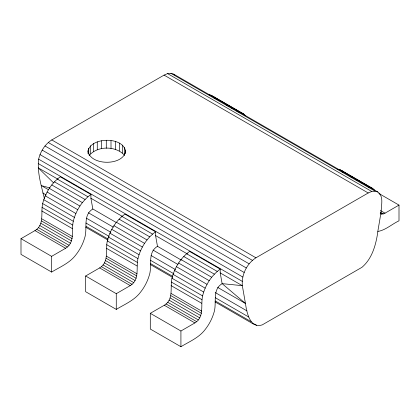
<?xml version="1.0" encoding="UTF-8"?>
<svg xmlns="http://www.w3.org/2000/svg" width="420" height="420" viewBox="0 0 420 420"><rect width="100%" height="100%" fill="white"/><g stroke="black" fill="none" stroke-linecap="round" stroke-linejoin="round"><path stroke-width="0.63" d="M125.675 150.245C124.85 166.126 90.053 166.194 88.011 150.927C91.255 136.148 126.572 136.521 125.675 153.515M92.825 208.992C82.236 215.423 88.064 228.837 84.467 238.555C82.645 244.503 79.669 250.073 75.81 254.945C69.715 263.057 60.034 266.963 51.623 272.066L21 254.389L21 238.67L34.981 230.601C44.688 224.831 40.598 212.657 42.667 203.584C45.276 193.027 51.408 183.188 60.286 176.804L90.909 194.486L90.909 198.256L92.831 208.987L116.645 222.742M21 238.67L51.623 256.352L65.604 248.283C75.311 242.508 71.222 230.339 73.29 221.261C75.899 210.709 82.031 200.865 90.909 194.486M157.474 246.314C146.885 252.746 152.712 266.165 149.116 275.877C147.294 281.825 144.317 287.395 140.459 292.268C134.363 300.379 124.682 304.285 116.272 309.393L85.648 291.711L85.648 275.998L99.629 267.923C109.337 262.154 105.247 249.984 107.32 240.907C109.925 230.354 116.056 220.511 124.934 214.127L155.558 231.809L155.558 235.583L157.479 246.314L181.293 260.064M85.648 275.998L116.272 293.675L130.252 285.605C139.96 279.836 135.87 267.661 137.944 258.589C140.548 248.036 146.68 238.192 155.558 231.809M217.665 287.406L245.448 303.445L242.324 285.673L222.128 283.637C211.533 290.068 217.366 303.487 213.764 313.205C211.942 319.153 208.966 324.723 205.107 329.595C199.012 337.706 189.331 341.612 180.92 346.715L150.297 329.038L150.297 313.32L164.278 305.251C173.985 299.481 169.895 287.306 171.969 278.234C174.573 267.677 180.705 257.838 189.583 251.454L220.206 269.136L220.206 272.906L222.128 283.637L245.448 303.445C246.713 312.197 249.769 328.75 262.185 324.912L361.972 267.304C371.38 259.282 375.265 247.018 377.291 235.237C378.798 223.781 381.696 212.399 381.832 200.834C381.733 197.5 380.777 193.956 377.843 192.019L173.691 74.151L170.872 73.285L167.585 73.61L164.068 75.107L51.781 139.934C45.003 144.212 40.451 151.447 38.635 159.169C37.018 172.452 41.375 185.703 44.394 198.524M150.297 313.32L180.92 331.002L194.901 322.933C204.608 317.158 200.519 304.988 202.592 295.911C205.196 285.358 211.328 275.515 220.206 269.136M220.206 272.906L242.324 285.673C241.427 274.827 246.724 263.671 255.932 257.801L368.219 192.974L371.742 191.473L375.023 191.153L377.843 192.019M89.129 155.584C97.461 145.546 116.104 145.666 124.645 155.437L124.645 147.578M380.21 213.644L381.617 214.079L383.26 213.916L385.019 213.166L399 205.097L399 220.81C391.897 224.144 385.749 230.076 377.837 231.483M208.32 94.552L210.788 95.12L212.977 96.254L243.6 113.93L245.459 115.595M238.943 112.229L241.411 112.802L243.6 113.93M337.617 169.202L340.084 169.769L342.274 170.903L372.897 188.58L374.756 190.244M368.24 186.879L370.708 187.451L372.897 188.58M49.907 187.94L41.297 185.577L48.668 189.835M210.788 95.12L241.411 112.802M340.084 169.769L370.708 187.451M213.99 97.823L215.124 98.48M216.258 99.136L217.397 99.792M226.469 105.026L228.17 106.008M231.572 107.977L233.273 108.959M236.675 110.922L237.809 111.578M342.158 171.822L343.292 172.473M350.096 176.405L351.23 177.056M355.199 179.351L356.333 180.007M360.302 182.296L361.436 182.952M365.405 185.241L366.539 185.897M170.872 73.285L375.023 191.153M378.872 193.373L380.006 194.024M379.15 193.636L399 205.097M167.585 73.61L371.742 191.473M164.068 75.107L368.219 192.974M380.483 210.546L385.019 213.166M380.425 212.279L383.26 213.916M380.483 213.423L381.617 214.079M51.781 139.934L255.932 257.801M48.258 142.501L252.415 260.368M44.977 145.966L249.128 263.834M42.157 150.092L246.309 267.96M39.995 154.597L244.146 272.465M38.635 159.169L242.786 277.037M38.168 163.506L242.324 281.374M58.018 179.267L38.168 167.806L53.424 182.721M90.909 198.256L122.666 216.589M155.558 235.583L187.315 253.916M57.314 179.099L87.938 196.781M121.968 216.426L152.586 234.103M186.617 253.748L217.24 271.43M54.453 181.834L85.076 199.511M119.102 219.156L149.725 236.838M183.75 256.484L214.373 274.16M51.76 184.942L82.383 202.624M116.408 222.269L147.031 239.946M181.057 259.591L211.68 277.274M49.292 188.359L79.916 206.041M113.941 225.687L144.564 243.369M178.589 263.009L209.213 280.691M88.363 212.756L113.316 227.162M153.011 250.078L177.965 264.484M47.103 192.019L77.726 209.696M111.752 229.341L142.375 247.023M176.4 266.668L207.023 284.345M42.782 193.001L46.184 194.964M86.452 218.211L110.833 232.286M151.1 255.533L175.481 269.614M215.182 292.53L246.939 310.868M45.245 195.83L75.868 213.507M109.893 233.153L140.516 250.834M174.541 270.475L205.165 288.157M85.969 223.041L109.221 236.465M150.617 260.363L173.87 273.788M215.266 297.691L248.724 317.006M43.759 199.71L74.382 217.392M108.407 237.038L139.03 254.714M173.056 274.36L203.679 292.042M86.032 226.338L108.145 239.106M150.68 263.66L172.798 276.433M215.329 300.988L251.055 321.615M254.326 324.046L256.594 325.358M85.743 227.246L107.861 240.014M150.392 264.574L172.51 277.342M215.04 301.896L253.607 324.161M42.667 203.584L73.29 221.261M107.32 240.907L137.944 258.589M171.969 278.234L202.592 295.911M42.005 207.359L72.629 225.036M106.659 244.681L137.282 262.363M171.308 282.009L201.931 299.686M41.785 210.956L72.408 228.638M106.433 248.283L137.056 265.96M171.082 285.605L201.705 303.287M41.785 218.815L72.408 236.492M106.433 256.137L137.056 273.819M171.082 293.465L201.705 311.141M41.554 220.983L72.177 238.66M106.202 258.305L136.826 275.987M170.851 295.633L201.474 313.31M40.871 223.267L71.495 240.949M105.525 260.594L136.148 278.276M170.173 297.917L200.797 315.599M39.79 225.519L70.413 243.201M104.444 262.847L135.067 280.523M169.092 300.169L199.715 317.851M38.383 227.582L69.006 245.264M103.031 264.91L133.655 282.587M167.68 302.232L198.303 319.914M36.74 229.315L67.363 246.997M101.388 266.642L132.011 284.319M166.042 303.965L196.665 321.647M34.981 230.601L65.604 248.283M99.629 267.923L130.252 285.605M164.278 305.251L194.901 322.933M342.274 170.903L344.132 172.567M212.977 96.254L213.906 97.083M173.691 74.151L174.552 74.954M180.92 331.002L180.92 346.715M122.498 145.142L122.498 153.001M119.364 143.094L119.364 150.953M116.272 293.675L116.272 309.393M115.453 141.556L115.453 149.415M111.001 140.632L111.001 148.491M106.286 140.375L106.286 148.234M101.614 140.8L101.614 148.659M97.272 141.887L97.272 149.746M93.529 143.561L93.529 151.421M90.631 145.719L90.631 153.578M88.751 148.228L88.751 154.124M88.011 150.927L88.011 153.547M51.623 256.352L51.623 272.066"/></g></svg>
